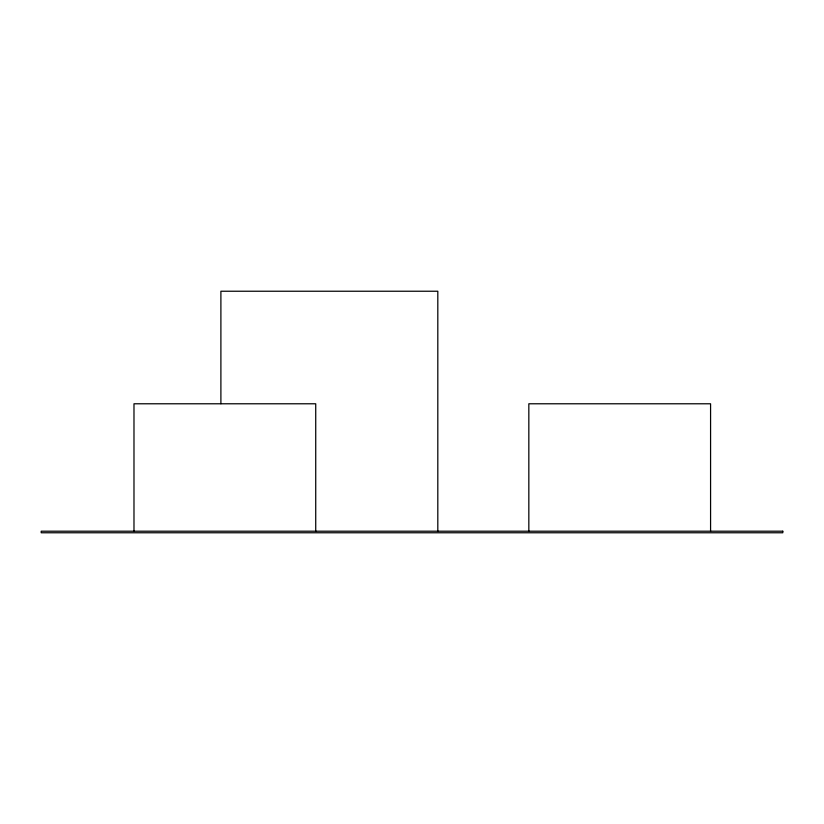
<?xml version="1.0" encoding="UTF-8"?>
<svg xmlns="http://www.w3.org/2000/svg" width="824" height="824" viewBox="0 0 824 824"><rect width="100%" height="100%" fill="white"/><g stroke="black" fill="none" stroke-linecap="round" stroke-linejoin="round"><path stroke-width="1.24" d="M710.576 531.202L710.576 403.781L528.833 403.781L528.833 531.202M437.812 531.202L437.812 291.233L220.894 291.233L220.894 403.719M315.726 531.202L315.726 403.781L133.982 403.781L133.982 531.202M782.8 531.202L41.2 531.202L41.2 532.768L782.8 532.768L782.8 531.202"/></g></svg>
